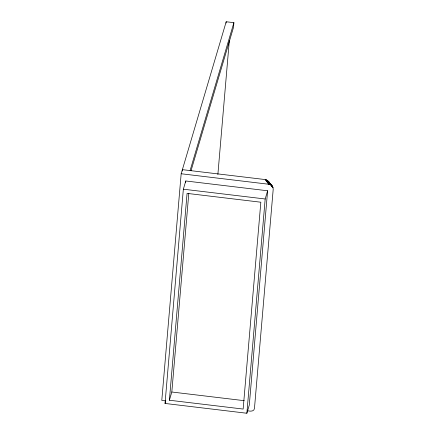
<?xml version="1.0" encoding="UTF-8"?>
<svg xmlns="http://www.w3.org/2000/svg" width="435" height="435" viewBox="0 0 435 435"><rect width="100%" height="100%" fill="white"/><g stroke="black" fill="none" stroke-linecap="round" stroke-linejoin="round"><path stroke-width="0.65" d="M191.03 170.732L233.492 27.394L233.894 22.674L226.195 21.75L181.167 173.755L161.787 400.412L165.806 400.891M182.265 170.999L182.385 169.65L265.198 179.563L267.9 180.868L272.984 187.496L273.207 189.23L254.459 408.476C254.105 411.727 249.793 411.385 247.586 410.683M165.034 403.452L183.352 189.192L185.788 180.976L267.617 190.775L249.298 405.034L246.862 413.25L165.034 403.452L165.594 401.554M185.674 182.325L185.788 180.976M169.384 400.227L187.072 193.385L260.831 202.215L243.143 409.058L169.384 400.227L171.82 392.011L188.812 193.281M226.075 23.098L226.195 21.75M217.875 174.489L229.316 40.711M246.862 413.25L265.181 198.991L267.617 190.775M190.084 170.569L233.894 22.674M181.167 173.755L268.792 184.25L270.597 184.804L272.071 185.946M183.352 189.192L265.181 198.991M171.82 392.011L244.236 400.678M269.994 183.869L270.847 184.902M271.706 185.941L272.984 187.496L271.772 185.935M268.933 182.292L272.756 186.947L268.308 181.303L272.446 186.425L268.656 181.781L270.962 184.897M268.308 181.303L271.63 185.506L267.433 180.481L270.597 184.804L266.921 180.155L270.021 184.549L266.372 179.889L269.417 184.358L265.796 179.693L268.792 184.25L265.198 179.563M271.538 185.973L272.74 187.545"/></g></svg>
